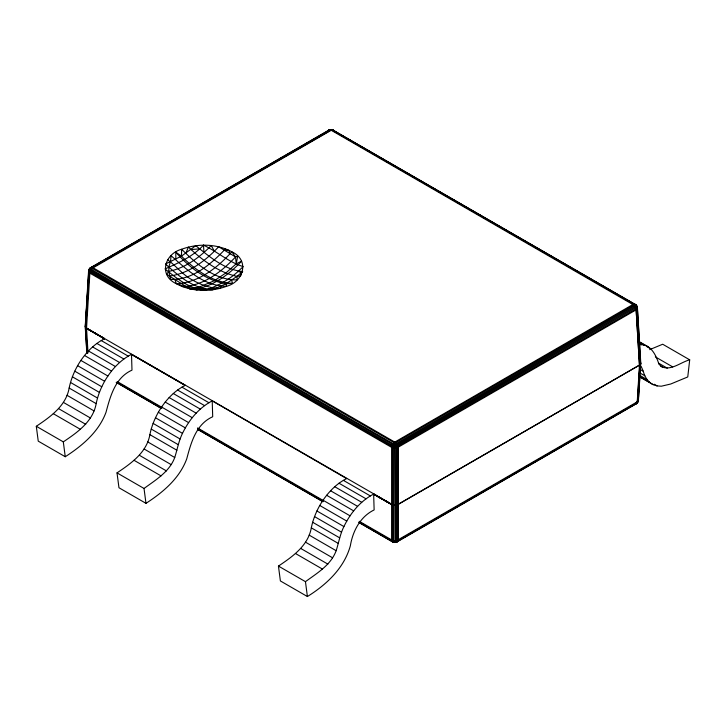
<?xml version="1.0" encoding="UTF-8"?>
<svg xmlns="http://www.w3.org/2000/svg" width="726" height="726" viewBox="0 0 726 726"><rect width="100%" height="100%" fill="white"/><g stroke="black" fill="none" stroke-linecap="round" stroke-linejoin="round"><path stroke-width="1.09" d="M392.067 541.496L394.409 542.331L396.342 541.623L637.11 402.676L638.399 400.716L640.768 362.991L637.446 307.951L636.384 305.238L331.909 129.5L329.014 130.018L90.841 267.531C87.755 271.107 91.158 265.725 93.046 267.776L395.579 442.561L397.494 445.301L397.957 447.352L397.957 539.981C397.975 543.284 391.577 543.32 391.604 539.981L391.604 447.352L392.067 445.301L393.973 442.561L632.954 304.466L634.506 304.04L636.393 305.256L637.292 307.289L640.622 364.025L639.461 365.142L637.237 401.832L636.266 403.783L396.986 541.932L394.98 542.494L392.566 541.932L359.252 522.693M396.405 542.186L397.957 539.981L397.957 447.352L395.924 445.31L89.715 268.511L89.189 269.174L89.87 269.482L88.935 269.682L88.645 270.644L90.006 272.15L391.731 446.354L392.548 447.289L392.53 540.425L393.447 542.268M636.384 402.567L637.392 402.803L637.918 402.14L639.842 364.897L636.448 308.713L397.821 446.354L397.022 447.733L397.022 540.425L397.821 540.834L397.122 541.623L395.017 542.485L392.975 541.85L392.53 540.425L359.261 521.304M639.461 365.142L397.957 504.398L394.781 505.015L391.604 504.398L373.645 494.079C360.323 501.04 350.349 513.155 343.915 526.568C340.095 534.191 338.752 542.649 336.165 550.707C330.865 565.082 317.144 573.077 305.455 581.671L307.397 596.536C326.509 584.639 344.188 568.122 350.359 545.761C352.754 531.169 360.305 516.558 374.135 509.942L373.645 494.116L392.53 505.006L394.781 505.378L397.512 504.806L639.842 364.897L637.337 402.449L636.266 403.783L635.622 403.965L635.658 403.32C636.557 403.901 638.254 402.712 637.237 401.832L395.997 541.015L391.731 540.834L359.388 522.157M639.461 365.015L640.768 362.991M333.361 130.753L334.269 131.125L333.434 130.018L331.219 130.263L92.238 268.357L90.333 271.097L89.87 273.148L86.539 328.188L88.018 352.909M392.53 504.697L86.539 328.188L85.232 326.301L88.554 271.261L89.18 269.165L397.957 447.352L636.13 309.839L637.292 308.632L637.174 306.617M231.658 280.254L232.447 283.394C212.419 282.432 195.149 269.881 181.464 256.151L181.636 249.254C197.717 243.328 216.557 243.637 231.812 251.777C249.98 260.117 243.564 281.77 226.585 286.289C210.513 292.224 191.673 291.916 176.409 283.766C158.25 275.426 164.657 253.773 181.636 249.254C196.537 263.983 215.041 280.481 237.184 279.864L236.985 276.379L242.72 271.551C224.561 269.854 209.569 256.668 195.748 245.687L181.464 256.151L165.51 263.992C178.65 276.179 193.642 288.83 212.482 289.855L226.031 283.739L236.985 276.379L240.651 275.862L241.713 272.459L238.037 271.479C228.508 280.254 216.947 286.334 204.75 290.391C189.132 288.603 176.717 278.394 164.993 268.938C178.75 262.848 192.934 256.514 203.471 245.161C217.092 251.414 228.581 262.177 243.237 266.614L238.037 271.479M397.957 504.57L397.022 540.425L391.731 540.834M328.179 131.125L329.014 130.018L331.219 130.263L633.762 305.047L635.667 307.797L636.13 309.839L639.461 364.969L636.13 309.839L637.119 306.971L635.903 304.829L634.506 304.04M394.454 542.331L393.619 540.698L393.683 447.162L391.731 446.354M395.906 541.052L396.686 541.714L397.957 539.981L395.098 541.778L394.781 448.051L396.405 444.702L635.159 306.771L637.11 306.907L637.292 308.632L637.292 307.289L636.13 306.172L637.256 306.971M88.118 288.993L88.236 286.752M88.917 274.464L88.726 277.813L88.953 273.357M86.031 321.663L86.158 325.048M86.512 313.795L86.784 309.303M87.256 301.444L87.456 298.068M88 289.084L88.209 285.717M87.374 353.508L85.831 327.626L89.198 272.141L91.467 267.994L331.927 129.5L635.667 304.657L636.711 305.891M638.49 389.835L638.626 387.611M637.737 402.022L637.237 401.832L637.982 401.424L640.169 364.316L636.838 309.276C635.45 308.269 636.212 305.129 633.762 304.121L331.174 129.582L329.014 130.018L330.33 129.537L89.915 268.275M638.535 397.149L639.071 388.256M639.27 384.916L639.815 376.023M639.942 373.799L640.55 363.79M636.811 307.76L636.103 307.706L636.13 309.839L636.811 307.76L636.439 305.619M86.158 324.758L85.378 325.638L89.126 269.89L88.554 271.261L89.371 269.292L91.494 267.34L91.449 267.985L393.973 442.561L396.405 444.702L397.957 447.352L394.781 448.051L391.604 447.352L89.87 273.148L88.554 271.261L89.87 269.482M90.133 268.538L88.708 271.941L85.378 326.981L86.929 352.9M636.838 309.276L637.274 308.514L636.13 309.839L636.484 307.67L635.885 305.501L634.506 305.837L395.67 443.885L393.601 447.606L397.022 447.733L397.512 504.806L397.957 504.488M637.882 401.723L638.399 399.373L638.408 400.806L637.237 401.832M397.957 447.352L395.942 447.969L395.951 540.816M649.679 349.642L662.693 344.233L689.7 359.833L687.758 376.939L670.742 384.009L661.368 386.205L657.094 385.914L653.218 384.68L639.706 376.885M638.553 400.053L638.172 401.632M637.355 307.443L636.874 309.085M88.753 271.606L88.581 271.043L89.162 272.586L88.835 271.161M635.885 305.501L635.277 304.648L633.762 305.047L395.579 442.561L393.447 444.793L392.53 447.733L395.861 447.842L397.494 445.301L635.667 307.797L637.065 307.978M394.726 447.797L393.683 447.162M89.244 269.183L88.89 269.927L90.333 271.097L392.067 445.301L395.098 446.699L396.45 444.757L397.494 445.301L397.122 445.682C398.392 446.118 396.759 448.314 395.861 447.842M637.982 401.424L638.408 400.806M637.954 401.324L638.363 399.736M393.465 542.277L396.986 541.932C394.145 543.266 394.472 539.137 397.04 540.77M640.622 364.025L640.768 363.354M65.258 456.736L63.307 441.871C77.319 432.469 93.019 421.516 96.177 403.638C97.756 395.779 100.723 388.265 104.626 381.277C110.969 370.206 120.18 360.042 131.506 354.361L131.987 370.142C115.225 377.638 110.325 396.178 106.014 412.286C98.781 431.879 82.292 445.71 65.258 456.736L38.242 441.145L36.3 426.28C50.312 416.878 66.012 405.925 69.161 388.047C70.74 380.188 73.707 372.665 77.609 365.677C83.944 354.651 93.237 344.342 104.499 338.806L86.539 328.442L85.232 326.301M307.397 596.536L280.39 580.945L278.448 566.08C292.451 556.679 308.151 545.725 311.309 527.847C312.888 519.988 315.855 512.465 319.758 505.477C326.083 494.451 335.385 484.142 346.638 478.606L212.219 400.879L212.7 416.742C195.938 424.238 191.038 442.778 186.727 458.886C179.494 478.479 163.005 492.31 145.971 503.336L118.964 487.745L117.013 472.88C131.025 463.478 146.725 452.525 149.883 434.647C151.453 426.788 154.42 419.265 158.332 412.277C164.657 401.251 173.95 390.942 185.212 385.406L131.506 354.406L185.212 385.406M145.971 503.336L144.029 488.471C155.718 479.877 169.43 471.882 174.739 457.507C177.326 449.448 178.66 440.991 182.489 433.368C188.914 419.955 198.888 407.84 212.219 400.879M89.289 271.651L89.616 270.644M392.657 446.799L393.465 444.802M185.747 253.447L188.388 247.076C202.182 260.08 218.136 272.186 236.985 276.379M638.227 401.387L637.546 401.959M358.744 522.257L393.22 542.113L396.332 542.113L395.634 542.422L636.775 403.347L637.555 402.286M393.728 541.369L392.53 540.425L395.861 540.834L397.957 539.981L397.267 540.816M182.707 286.716C203.761 285.518 221.648 271.742 235.542 256.94L237.701 256.16L236.213 263.828L235.542 256.94L231.812 251.777C218.308 266.805 201.166 280.572 180.565 283.485L179.431 285.336L186.364 286.443L197 290.01L197.291 288.785C214.769 285.182 229.534 273.893 241.567 261.197L236.213 263.828L225.868 272.967L214.324 280.726L199.196 287.115L189.577 288.767L166.653 274.346L168.75 271.397L168.949 266.469L170.556 261.414L171.037 255.679C186.827 269.645 203.979 286.18 226.585 286.289L226.031 283.739C205.839 280.554 189.005 267.041 175.774 252.158L175.855 259.155M396.342 446.499L396.686 446.018M637.564 401.968L635.622 403.965L637.192 403.039M221.729 285.99L219.842 288.467C210.395 288.213 201.256 285 193.107 280.354C183.088 275.381 176.327 266.079 167.579 259.681M170.002 275.971C187.281 273.638 202.191 263.111 214.388 251.223L211.221 245.533C199.559 257.449 185.393 267.985 168.75 271.397L170.519 279.392C192.553 280.327 211.257 263.892 225.514 248.836M394.091 443.895L395.579 442.561M214.388 251.223L218.653 246.776L235.542 256.94M396.45 444.757L396.986 444.276L395.67 443.885L396.332 443.341L394.826 443.141M329.25 130.29L331.591 129.618M396.686 541.714L396.169 541.351M330.139 129.709L329.55 129.791C327.326 130.916 331.846 129.89 330.076 129.736M91.494 267.34L90.233 267.967L92.238 267.431M328.506 130.453L329.55 129.791M396.45 542.159L397.122 541.623M91.966 267.504L93.926 266.369M96.867 264.672L98.827 263.538M100.787 262.404L103.727 260.707M105.687 259.581L107.648 258.447M110.588 256.75L112.548 255.616M114.508 254.481L116.469 253.356M119.409 251.659L121.369 250.524M128.23 246.559L134.11 243.165M137.051 241.468L142.931 238.074M144.891 236.939L147.832 235.242M149.792 234.117L151.752 232.982M153.712 231.848L156.653 230.151M163.513 226.194L165.474 225.06M167.434 223.926L170.374 222.229M172.334 221.094L174.294 219.969M176.255 218.835L179.195 217.138M181.155 216.003L183.115 214.878M186.056 213.172L188.016 212.046M189.976 210.912L191.936 209.778M194.877 208.081L196.837 206.955M203.697 202.99L205.658 201.855M212.518 197.899L218.399 194.504M220.359 193.37L223.299 191.673M229.18 188.279L232.12 186.582M234.081 185.448L237.021 183.751M238.981 182.616L240.941 181.491M242.901 180.357L245.842 178.66M247.802 177.525L249.762 176.391M251.722 175.265L254.672 173.568M261.532 169.603L263.493 168.468M265.453 167.343L267.413 166.209M270.353 164.512L272.314 163.377M274.274 162.243L276.234 161.118M279.174 159.421L281.134 158.286M287.995 154.32L293.876 150.926M301.717 146.398L307.597 143.004M310.537 141.307L316.418 137.913M318.378 136.778L321.319 135.081M323.279 133.956L325.239 132.822M395.861 542.24L395.461 542.086M395.579 542.032L394.808 542.367M330.421 129.918L331.192 129.582M660.642 366.167C670.316 371.857 680.525 362.174 689.7 359.833M633.762 305.047L634.551 304.729L634.506 305.837L635.241 305.573L635.159 306.771L635.767 306.59L636.103 307.706M395.098 541.778L393.964 541.95M329.668 129.836L331.174 129.582M216.402 288.267L207.3 289.22L189.577 288.767M191.038 249.59L199.469 248.855M394.726 541.024L393.646 541.015M180.565 283.485L176.409 283.766L174.957 279.864M391.604 447.352L393.646 447.615M226.031 283.739L232.447 283.394M224.143 250.352L228.79 250.207L229.951 253.855M90.006 272.15L89.207 272.15L89.87 273.148M639.533 344.687C650.886 343.879 656.086 355.304 658.99 364.325L662.575 367.283M395.997 447.588L394.799 447.425M333.933 130.453L332.036 130.008L332.317 130.58M332.553 129.682L333.043 130.108M397.131 447.325L395.098 446.699M635.867 305.464L636.457 305.664M392.53 505.006L373.645 494.161L391.604 504.398M85.831 327.934L104.49 338.679L86.539 328.188M341.12 135.081L343.08 136.216M346.021 137.913L347.981 139.038M349.941 140.172L351.901 141.307M354.842 143.004L356.802 144.129M358.762 145.264L361.693 146.961M363.653 148.095L365.614 149.22M367.574 150.355L370.514 152.052M372.474 153.177L374.435 154.311M376.395 155.446L379.326 157.143M381.286 158.268L384.226 159.965M386.187 161.099L388.147 162.234M390.107 163.359L393.047 165.056M398.919 168.45L400.879 169.585M403.819 171.282L409.7 174.676M416.561 178.632L418.512 179.767M421.452 181.464L423.412 182.589M425.372 183.723L427.333 184.858M430.273 186.555L432.233 187.68M434.193 188.814L436.154 189.949M439.085 191.646L441.045 192.771M443.005 193.906L445.945 195.603M447.906 196.728L449.866 197.862M451.826 198.997L454.766 200.694M456.727 201.819L458.678 202.953M460.638 204.088L463.578 205.785M465.538 206.91L468.479 208.607M474.359 212.001L477.291 213.698M479.251 214.832L485.131 218.227M488.072 219.924L493.952 223.318M500.804 227.274L502.764 228.409M505.704 230.106L507.665 231.231M509.625 232.365L511.585 233.491M514.525 235.188L516.476 236.322M518.437 237.456L520.397 238.582M523.337 240.279L525.297 241.413M527.257 242.548L530.198 244.245M532.158 245.37L534.118 246.504M536.069 247.639L539.01 249.336M540.97 250.461L547.831 254.418M549.791 255.552L552.731 257.249M558.603 260.643L561.543 262.34M563.503 263.474L569.384 266.869M576.235 270.825L578.195 271.96M585.056 275.916L587.016 277.042M589.957 278.739L591.917 279.873M593.877 281.007L595.828 282.133M598.768 283.83L600.729 284.964M602.689 286.098L605.629 287.795M607.589 288.921L609.55 290.055M611.51 291.19L614.441 292.887M616.401 294.012L618.361 295.146M620.322 296.272L623.262 297.969M625.222 299.103L632.083 303.06M634.034 304.194L635.994 305.328M639.706 341.919L648.391 346.937M639.334 342.1L645.124 345.449M642.555 344.124L644.488 345.24M646.412 346.347L651.24 349.133M639.57 343.579L641.494 344.687M655.324 356.865L672.684 366.893M658.6 363.154L667.276 368.164M640.368 369.598L643.263 371.267C644.661 376.821 647.919 382.13 653.218 384.68M639.969 372.983L644.797 375.769M640.25 375.651L647.002 379.553M654.199 384.235L657.094 385.914M639.216 376.422L649.824 382.548M101.241 340.558L128.248 356.157M181.954 387.158L208.961 402.758M343.38 480.358L370.396 495.958M96.867 343.425L123.874 359.016M177.58 390.025L204.587 405.616M339.006 483.226L366.022 498.816M92.565 346.901L119.581 362.501M173.278 393.501L200.294 409.101M334.713 486.701L361.72 502.301M88.427 350.948L115.434 366.539M169.14 397.549L196.147 413.139M330.566 490.749L357.582 506.34M84.506 355.477L111.514 371.068M165.219 402.077L192.227 417.668M326.646 495.277L353.662 510.868M80.876 360.414L107.893 376.014M161.589 407.014L188.606 422.614M323.025 500.214L350.032 515.814M117.185 381.549L162.27 407.576M197.545 427.95L322.997 500.368M117.313 382.393L161.417 407.858M197.681 428.794L323.124 501.221M116.668 382.493L161.744 408.52M198.007 429.456L322.653 501.376M116.187 382.366L161.272 408.393M197.536 429.329L322.988 501.757M77.609 365.677L104.626 381.277M158.332 412.277L185.339 427.877M319.758 505.477L346.765 521.077M74.76 371.167L101.776 386.767M155.473 417.768L182.489 433.368M316.908 510.968L343.915 526.568M72.373 376.794L99.389 392.394M153.095 423.394L180.102 438.994M314.521 516.594L341.529 532.194M70.504 382.457L97.511 398.048M151.217 429.057L178.224 444.648M312.643 522.257L339.659 537.848M69.161 388.047L96.177 403.638M149.883 434.647L176.89 450.238M311.309 527.847L338.316 543.438M67.01 395.307L94.017 410.907M147.723 441.907L174.739 457.507M309.158 535.107L336.165 550.707M63.425 402.413L90.432 418.004M144.138 449.013L171.154 464.604M305.564 542.213L332.581 557.804M58.724 408.72L85.732 424.32M139.437 455.32L166.445 470.92M300.863 548.52L327.88 564.12M53.316 413.693L80.323 429.293M134.029 460.293L161.036 475.893M295.455 553.493L322.471 569.093M36.3 426.28L63.307 441.871M117.013 472.88L144.029 488.471M278.448 566.08L305.455 581.671M373.645 494.079L391.604 504.57M104.49 338.679L85.831 327.626M86.539 328.361L104.499 338.806M175.774 252.158L181.464 256.151M391.604 539.981L392.548 540.806M639.905 365.459L641.412 366.92L643.263 371.267M637.827 399.663L638.29 400.171M636.393 305.256L636.802 306.29M637.083 307.897L637.301 308.45M203.471 245.161L203.979 252.466M637.047 310.056L637.319 314.549M637.791 322.408L638 325.774M638.544 334.768L638.744 338.135M639.216 345.993L639.488 350.486M639.969 358.354L640.169 362.038M85.232 326.664L86.848 353.353M89.77 268.801L90.333 267.967L89.77 268.801"/></g></svg>
